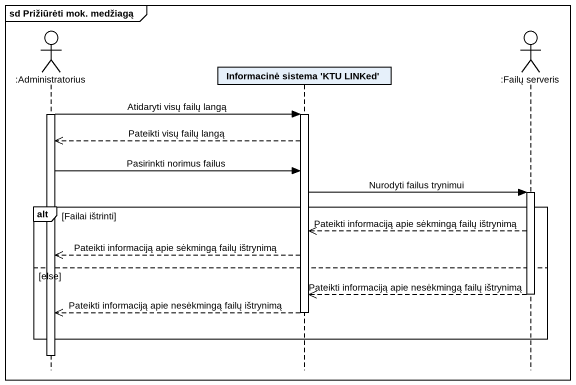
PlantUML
@startuml
mainframe sd Prižiūrėti mok. medžiagą
hide footbox
actor ":Administratorius" as Administratorius
participant "Informacinė sistema 'KTU LINKed'" as Informacinė_sistema_KTU
actor ":Failų serveris" as Failų_serveris

activate Administratorius
Administratorius -> Informacinė_sistema_KTU : Atidaryti visų failų langą
activate Informacinė_sistema_KTU
Informacinė_sistema_KTU -->> Administratorius : Pateikti visų failų langą
Administratorius -> Informacinė_sistema_KTU : Pasirinkti norimus failus
Informacinė_sistema_KTU -> Failų_serveris : Nurodyti failus trynimui
activate Failų_serveris
alt Failai ištrinti
  Failų_serveris -->> Informacinė_sistema_KTU : Pateikti informaciją apie sėkmingą failų ištrynimą
  Informacinė_sistema_KTU -->> Administratorius : Pateikti informaciją apie sėkmingą failų ištrynimą
else else
  Failų_serveris -->> Informacinė_sistema_KTU : Pateikti informaciją apie nesėkmingą failų ištrynimą
  deactivate Failų_serveris
  Informacinė_sistema_KTU -->> Administratorius : Pateikti informaciją apie nesėkmingą failų ištrynimą
  deactivate Informacinė_sistema_KTU
end
deactivate Administratorius
@enduml
